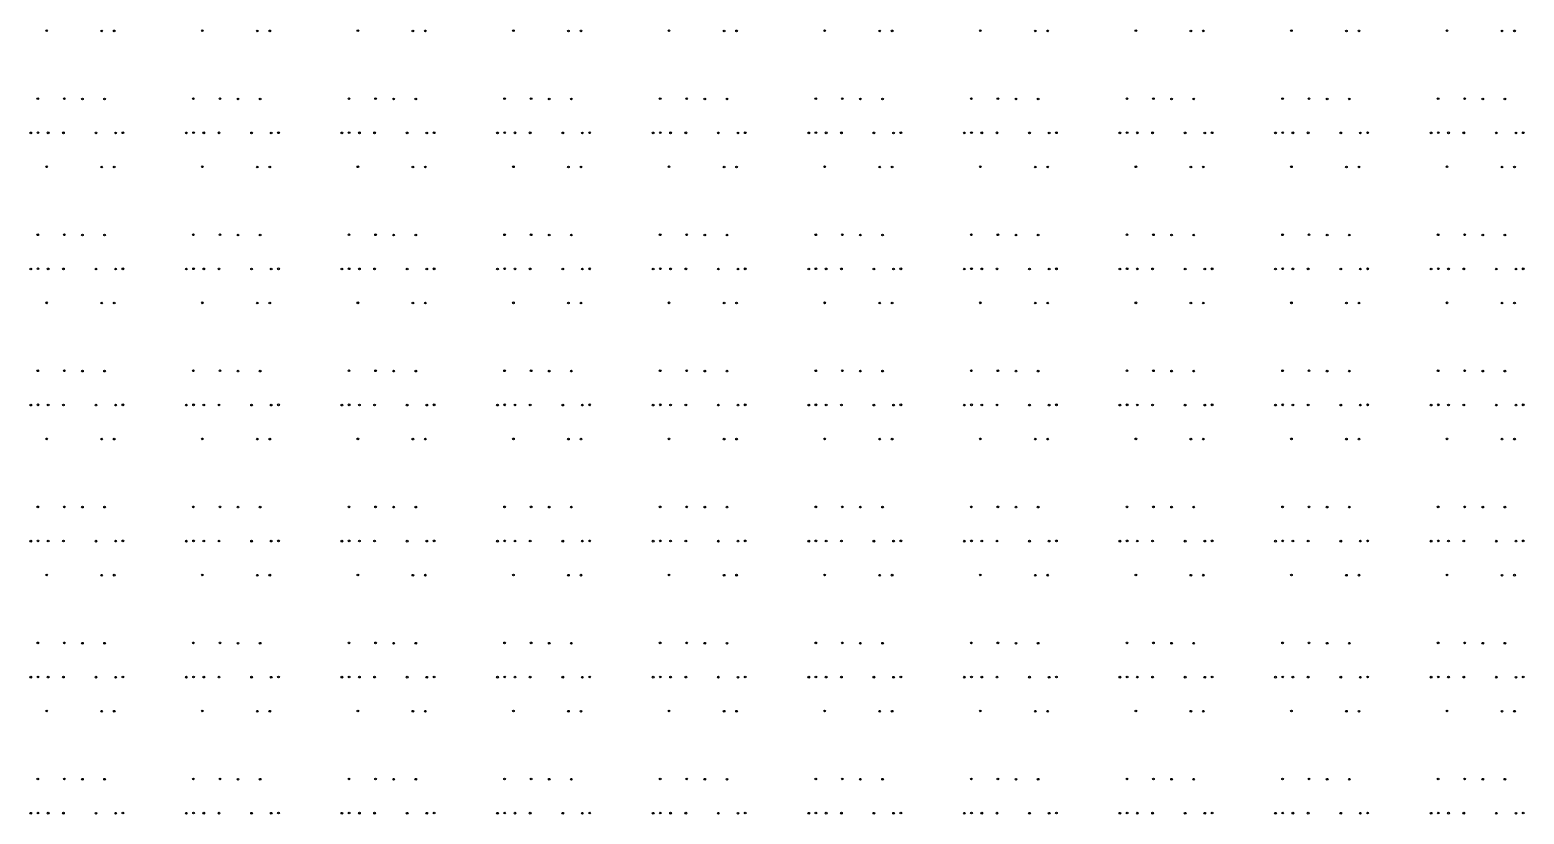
# Model space of a CAD drawing. Extents: x 50 to 173, y 50 to 173.
# Drawn here: x 53.8 to 110, y 111.2 to 140.7 of the extents above; entities that cross this region are included whole.
import ezdxf

# ---------------------------------------------------------------- set-up
doc = ezdxf.new("R2010")
doc.units = 0

msp = doc.modelspace()

# ---------------------------------------------------------------- linework, layer by layer
at = {"layer": 'PET'}
for centre in [(54.457, 140.655), (56.526, 140.646), (56.995, 140.647), (60.31, 140.655), (62.38, 140.646), (62.849, 140.647), (66.164, 140.655), (68.234, 140.646), (68.703, 140.647), (72.018, 140.655), (74.087, 140.646), (74.556, 140.647), (77.871, 140.655), (79.941, 140.646), (80.41, 140.647), (83.725, 140.655), (85.795, 140.646), (86.264, 140.647), (89.579, 140.655), (91.648, 140.646), (92.117, 140.647), (95.432, 140.655), (97.502, 140.646), (97.971, 140.647), (101.286, 140.655), (103.356, 140.646), (103.825, 140.647), (107.14, 140.655), (109.209, 140.646), (109.678, 140.647), (54.121, 138.096), (55.12, 138.096), (55.801, 138.086), (56.634, 138.086), (59.975, 138.096), (60.974, 138.096), (61.654, 138.086), (62.487, 138.086), (65.829, 138.096), (66.827, 138.096), (67.508, 138.086), (68.341, 138.086), (71.682, 138.096), (72.681, 138.096), (73.362, 138.086), (74.195, 138.086), (77.536, 138.096), (78.535, 138.096), (79.215, 138.086), (80.048, 138.086), (83.39, 138.096), (84.388, 138.096), (85.069, 138.086), (85.902, 138.086), (89.243, 138.096), (90.242, 138.096), (90.923, 138.086), (91.756, 138.086), (95.097, 138.096), (96.095, 138.096), (96.776, 138.086), (97.609, 138.086), (100.951, 138.096), (101.949, 138.096), (102.63, 138.086), (103.463, 138.086), (106.804, 138.096), (107.803, 138.096), (108.484, 138.086), (109.317, 138.086), (53.857, 136.806), (54.127, 136.815), (54.513, 136.81), (55.086, 136.81), (56.311, 136.806), (57.049, 136.806), (57.323, 136.814), (59.711, 136.806), (59.981, 136.815), (60.366, 136.81), (60.94, 136.81), (62.164, 136.806), (62.903, 136.806), (63.177, 136.814), (65.564, 136.806), (65.835, 136.815), (66.22, 136.81), (66.793, 136.81), (68.018, 136.806), (68.756, 136.806), (69.031, 136.814), (71.418, 136.806), (71.688, 136.815), (72.074, 136.81), (72.647, 136.81), (73.872, 136.806), (74.61, 136.806), (74.884, 136.814), (77.272, 136.806), (77.542, 136.815), (77.927, 136.81), (78.5, 136.81), (79.725, 136.806), (80.464, 136.806), (80.738, 136.814), (83.125, 136.806), (83.396, 136.815), (83.781, 136.81), (84.354, 136.81), (85.579, 136.806), (86.317, 136.806), (86.592, 136.814), (88.979, 136.806), (89.249, 136.815), (89.635, 136.81), (90.208, 136.81), (91.433, 136.806), (92.171, 136.806), (92.445, 136.814), (94.833, 136.806), (95.103, 136.815), (95.488, 136.81), (96.061, 136.81), (97.286, 136.806), (98.025, 136.806), (98.299, 136.814), (100.686, 136.806), (100.957, 136.815), (101.342, 136.81), (101.915, 136.81), (103.14, 136.806), (103.878, 136.806), (104.153, 136.814), (106.54, 136.806), (106.81, 136.815), (107.196, 136.81), (107.769, 136.81), (108.994, 136.806), (109.732, 136.806), (110.006, 136.814), (54.457, 135.533), (56.526, 135.524), (56.995, 135.525), (60.31, 135.533), (62.38, 135.524), (62.849, 135.525), (66.164, 135.533), (68.234, 135.524), (68.703, 135.525), (72.018, 135.533), (74.087, 135.524), (74.556, 135.525), (77.871, 135.533), (79.941, 135.524), (80.41, 135.525), (83.725, 135.533), (85.795, 135.524), (86.264, 135.525), (89.579, 135.533), (91.648, 135.524), (92.117, 135.525), (95.432, 135.533), (97.502, 135.524), (97.971, 135.525), (101.286, 135.533), (103.356, 135.524), (103.825, 135.525), (107.14, 135.533), (109.209, 135.524), (109.678, 135.525), (54.121, 132.974), (55.12, 132.974), (55.801, 132.964), (56.634, 132.964), (59.975, 132.974), (60.974, 132.974), (61.654, 132.964), (62.487, 132.964), (65.829, 132.974), (66.827, 132.974), (67.508, 132.964), (68.341, 132.964), (71.682, 132.974), (72.681, 132.974), (73.362, 132.964), (74.195, 132.964), (77.536, 132.974), (78.535, 132.974), (79.215, 132.964), (80.048, 132.964), (83.39, 132.974), (84.388, 132.974), (85.069, 132.964), (85.902, 132.964), (89.243, 132.974), (90.242, 132.974), (90.923, 132.964), (91.756, 132.964), (95.097, 132.974), (96.095, 132.974), (96.776, 132.964), (97.609, 132.964), (100.951, 132.974), (101.949, 132.974), (102.63, 132.964), (103.463, 132.964), (106.804, 132.974), (107.803, 132.974), (108.484, 132.964), (109.317, 132.964), (53.857, 131.684), (54.127, 131.693), (54.513, 131.688), (55.086, 131.688), (56.311, 131.684), (57.049, 131.684), (57.323, 131.692), (59.711, 131.684), (59.981, 131.693), (60.366, 131.688), (60.94, 131.688), (62.164, 131.684), (62.903, 131.684), (63.177, 131.692), (65.564, 131.684), (65.835, 131.693), (66.22, 131.688), (66.793, 131.688), (68.018, 131.684), (68.756, 131.684), (69.031, 131.692), (71.418, 131.684), (71.688, 131.693), (72.074, 131.688), (72.647, 131.688), (73.872, 131.684), (74.61, 131.684), (74.884, 131.692), (77.272, 131.684), (77.542, 131.693), (77.927, 131.688), (78.5, 131.688), (79.725, 131.684), (80.464, 131.684), (80.738, 131.692), (83.125, 131.684), (83.396, 131.693), (83.781, 131.688), (84.354, 131.688), (85.579, 131.684), (86.317, 131.684), (86.592, 131.692), (88.979, 131.684), (89.249, 131.693), (89.635, 131.688), (90.208, 131.688), (91.433, 131.684), (92.171, 131.684), (92.445, 131.692), (94.833, 131.684), (95.103, 131.693), (95.488, 131.688), (96.061, 131.688), (97.286, 131.684), (98.025, 131.684), (98.299, 131.692), (100.686, 131.684), (100.957, 131.693), (101.342, 131.688), (101.915, 131.688), (103.14, 131.684), (103.878, 131.684), (104.153, 131.692), (106.54, 131.684), (106.81, 131.693), (107.196, 131.688), (107.769, 131.688), (108.994, 131.684), (109.732, 131.684), (110.006, 131.692), (54.457, 130.411), (56.526, 130.402), (56.995, 130.403), (60.31, 130.411), (62.38, 130.402), (62.849, 130.403), (66.164, 130.411), (68.234, 130.402), (68.703, 130.403), (72.018, 130.411), (74.087, 130.402), (74.556, 130.403), (77.871, 130.411), (79.941, 130.402), (80.41, 130.403), (83.725, 130.411), (85.795, 130.402), (86.264, 130.403), (89.579, 130.411), (91.648, 130.402), (92.117, 130.403), (95.432, 130.411), (97.502, 130.402), (97.971, 130.403), (101.286, 130.411), (103.356, 130.402), (103.825, 130.403), (107.14, 130.411), (109.209, 130.402), (109.678, 130.403), (54.121, 127.852), (55.12, 127.852), (55.801, 127.842), (56.634, 127.842), (59.975, 127.852), (60.974, 127.852), (61.654, 127.842), (62.487, 127.842), (65.829, 127.852), (66.827, 127.852), (67.508, 127.842), (68.341, 127.842), (71.682, 127.852), (72.681, 127.852), (73.362, 127.842), (74.195, 127.842), (77.536, 127.852), (78.535, 127.852), (79.215, 127.842), (80.048, 127.842), (83.39, 127.852), (84.388, 127.852), (85.069, 127.842), (85.902, 127.842), (89.243, 127.852), (90.242, 127.852), (90.923, 127.842), (91.756, 127.842), (95.097, 127.852), (96.095, 127.852), (96.776, 127.842), (97.609, 127.842), (100.951, 127.852), (101.949, 127.852), (102.63, 127.842), (103.463, 127.842), (106.804, 127.852), (107.803, 127.852), (108.484, 127.842), (109.317, 127.842), (53.857, 126.562), (54.127, 126.571), (54.513, 126.566), (55.086, 126.566), (56.311, 126.562), (57.049, 126.562), (57.323, 126.57), (59.711, 126.562), (59.981, 126.571), (60.366, 126.566), (60.94, 126.566), (62.164, 126.562), (62.903, 126.562), (63.177, 126.57), (65.564, 126.562), (65.835, 126.571), (66.22, 126.566), (66.793, 126.566), (68.018, 126.562), (68.756, 126.562), (69.031, 126.57), (71.418, 126.562), (71.688, 126.571), (72.074, 126.566), (72.647, 126.566), (73.872, 126.562), (74.61, 126.562), (74.884, 126.57), (77.272, 126.562), (77.542, 126.571), (77.927, 126.566), (78.5, 126.566), (79.725, 126.562), (80.464, 126.562), (80.738, 126.57), (83.125, 126.562), (83.396, 126.571), (83.781, 126.566), (84.354, 126.566), (85.579, 126.562), (86.317, 126.562), (86.592, 126.57), (88.979, 126.562), (89.249, 126.571), (89.635, 126.566), (90.208, 126.566), (91.433, 126.562), (92.171, 126.562), (92.445, 126.57), (94.833, 126.562), (95.103, 126.571), (95.488, 126.566), (96.061, 126.566), (97.286, 126.562), (98.025, 126.562), (98.299, 126.57), (100.686, 126.562), (100.957, 126.571), (101.342, 126.566), (101.915, 126.566), (103.14, 126.562), (103.878, 126.562), (104.153, 126.57), (106.54, 126.562), (106.81, 126.571), (107.196, 126.566), (107.769, 126.566), (108.994, 126.562), (109.732, 126.562), (110.006, 126.57), (54.457, 125.289), (56.526, 125.28), (56.995, 125.281), (60.31, 125.289), (62.38, 125.28), (62.849, 125.281), (66.164, 125.289), (68.234, 125.28), (68.703, 125.281), (72.018, 125.289), (74.087, 125.28), (74.556, 125.281), (77.871, 125.289), (79.941, 125.28), (80.41, 125.281), (83.725, 125.289), (85.795, 125.28), (86.264, 125.281), (89.579, 125.289), (91.648, 125.28), (92.117, 125.281), (95.432, 125.289), (97.502, 125.28), (97.971, 125.281), (101.286, 125.289), (103.356, 125.28), (103.825, 125.281), (107.14, 125.289), (109.209, 125.28), (109.678, 125.281), (54.121, 122.73), (55.12, 122.73), (55.801, 122.72), (56.634, 122.72), (59.975, 122.73), (60.974, 122.73), (61.654, 122.72), (62.487, 122.72), (65.829, 122.73), (66.827, 122.73), (67.508, 122.72), (68.341, 122.72), (71.682, 122.73), (72.681, 122.73), (73.362, 122.72), (74.195, 122.72), (77.536, 122.73), (78.535, 122.73), (79.215, 122.72), (80.048, 122.72), (83.39, 122.73), (84.388, 122.73), (85.069, 122.72), (85.902, 122.72), (89.243, 122.73), (90.242, 122.73), (90.923, 122.72), (91.756, 122.72), (95.097, 122.73), (96.095, 122.73), (96.776, 122.72), (97.609, 122.72), (100.951, 122.73), (101.949, 122.73), (102.63, 122.72), (103.463, 122.72), (106.804, 122.73), (107.803, 122.73), (108.484, 122.72), (109.317, 122.72), (53.857, 121.44), (54.127, 121.449), (54.513, 121.444), (55.086, 121.444), (56.311, 121.44), (57.049, 121.44), (57.323, 121.448), (59.711, 121.44), (59.981, 121.449), (60.366, 121.444), (60.94, 121.444), (62.164, 121.44), (62.903, 121.44), (63.177, 121.448), (65.564, 121.44), (65.835, 121.449), (66.22, 121.444), (66.793, 121.444), (68.018, 121.44), (68.756, 121.44), (69.031, 121.448), (71.418, 121.44), (71.688, 121.449), (72.074, 121.444), (72.647, 121.444), (73.872, 121.44), (74.61, 121.44), (74.884, 121.448), (77.272, 121.44), (77.542, 121.449), (77.927, 121.444), (78.5, 121.444), (79.725, 121.44), (80.464, 121.44), (80.738, 121.448), (83.125, 121.44), (83.396, 121.449), (83.781, 121.444), (84.354, 121.444), (85.579, 121.44), (86.317, 121.44), (86.592, 121.448), (88.979, 121.44), (89.249, 121.449), (89.635, 121.444), (90.208, 121.444), (91.433, 121.44), (92.171, 121.44), (92.445, 121.448), (94.833, 121.44), (95.103, 121.449), (95.488, 121.444), (96.061, 121.444), (97.286, 121.44), (98.025, 121.44), (98.299, 121.448), (100.686, 121.44), (100.957, 121.449), (101.342, 121.444), (101.915, 121.444), (103.14, 121.44), (103.878, 121.44), (104.153, 121.448), (106.54, 121.44), (106.81, 121.449), (107.196, 121.444), (107.769, 121.444), (108.994, 121.44), (109.732, 121.44), (110.006, 121.448), (54.457, 120.167), (56.526, 120.158), (56.995, 120.159), (60.31, 120.167), (62.38, 120.158), (62.849, 120.159), (66.164, 120.167), (68.234, 120.158), (68.703, 120.159), (72.018, 120.167), (74.087, 120.158), (74.556, 120.159), (77.871, 120.167), (79.941, 120.158), (80.41, 120.159), (83.725, 120.167), (85.795, 120.158), (86.264, 120.159), (89.579, 120.167), (91.648, 120.158), (92.117, 120.159), (95.432, 120.167), (97.502, 120.158), (97.971, 120.159), (101.286, 120.167), (103.356, 120.158), (103.825, 120.159), (107.14, 120.167), (109.209, 120.158), (109.678, 120.159), (54.121, 117.608), (55.12, 117.608), (55.801, 117.598), (56.634, 117.598), (59.975, 117.608), (60.974, 117.608), (61.654, 117.598), (62.487, 117.598), (65.829, 117.608), (66.827, 117.608), (67.508, 117.598), (68.341, 117.598), (71.682, 117.608), (72.681, 117.608), (73.362, 117.598), (74.195, 117.598), (77.536, 117.608), (78.535, 117.608), (79.215, 117.598), (80.048, 117.598), (83.39, 117.608), (84.388, 117.608), (85.069, 117.598), (85.902, 117.598), (89.243, 117.608), (90.242, 117.608), (90.923, 117.598), (91.756, 117.598), (95.097, 117.608), (96.095, 117.608), (96.776, 117.598), (97.609, 117.598), (100.951, 117.608), (101.949, 117.608), (102.63, 117.598), (103.463, 117.598), (106.804, 117.608), (107.803, 117.608), (108.484, 117.598), (109.317, 117.598), (53.857, 116.318), (54.127, 116.327), (54.513, 116.322), (55.086, 116.322), (56.311, 116.318), (57.049, 116.318), (57.323, 116.326), (59.711, 116.318), (59.981, 116.327), (60.366, 116.322), (60.94, 116.322), (62.164, 116.318), (62.903, 116.318), (63.177, 116.326), (65.564, 116.318), (65.835, 116.327), (66.22, 116.322), (66.793, 116.322), (68.018, 116.318), (68.756, 116.318), (69.031, 116.326), (71.418, 116.318), (71.688, 116.327), (72.074, 116.322), (72.647, 116.322), (73.872, 116.318), (74.61, 116.318), (74.884, 116.326), (77.272, 116.318), (77.542, 116.327), (77.927, 116.322), (78.5, 116.322), (79.725, 116.318), (80.464, 116.318), (80.738, 116.326), (83.125, 116.318), (83.396, 116.327), (83.781, 116.322), (84.354, 116.322), (85.579, 116.318), (86.317, 116.318), (86.592, 116.326), (88.979, 116.318), (89.249, 116.327), (89.635, 116.322), (90.208, 116.322), (91.433, 116.318), (92.171, 116.318), (92.445, 116.326), (94.833, 116.318), (95.103, 116.327), (95.488, 116.322), (96.061, 116.322), (97.286, 116.318), (98.025, 116.318), (98.299, 116.326), (100.686, 116.318), (100.957, 116.327), (101.342, 116.322), (101.915, 116.322), (103.14, 116.318), (103.878, 116.318), (104.153, 116.326), (106.54, 116.318), (106.81, 116.327), (107.196, 116.322), (107.769, 116.322), (108.994, 116.318), (109.732, 116.318), (110.006, 116.326), (54.457, 115.046), (56.526, 115.036), (56.995, 115.037), (60.31, 115.046), (62.38, 115.036), (62.849, 115.037), (66.164, 115.046), (68.234, 115.036), (68.703, 115.037), (72.018, 115.046), (74.087, 115.036), (74.556, 115.037), (77.871, 115.046), (79.941, 115.036), (80.41, 115.037), (83.725, 115.046), (85.795, 115.036), (86.264, 115.037), (89.579, 115.046), (91.648, 115.036), (92.117, 115.037), (95.432, 115.046), (97.502, 115.036), (97.971, 115.037), (101.286, 115.046), (103.356, 115.036), (103.825, 115.037), (107.14, 115.046), (109.209, 115.036), (109.678, 115.037), (54.121, 112.486), (55.12, 112.486), (55.801, 112.476), (56.634, 112.476), (59.975, 112.486), (60.974, 112.486), (61.654, 112.476), (62.487, 112.476), (65.829, 112.486), (66.827, 112.486), (67.508, 112.476), (68.341, 112.476), (71.682, 112.486), (72.681, 112.486), (73.362, 112.476), (74.195, 112.476), (77.536, 112.486), (78.535, 112.486), (79.215, 112.476), (80.048, 112.476), (83.39, 112.486), (84.388, 112.486), (85.069, 112.476), (85.902, 112.476), (89.243, 112.486), (90.242, 112.486), (90.923, 112.476), (91.756, 112.476), (95.097, 112.486), (96.095, 112.486), (96.776, 112.476), (97.609, 112.476), (100.951, 112.486), (101.949, 112.486), (102.63, 112.476), (103.463, 112.476), (106.804, 112.486), (107.803, 112.486), (108.484, 112.476), (109.317, 112.476), (53.857, 111.196), (54.127, 111.205), (54.513, 111.2), (55.086, 111.2), (56.311, 111.196), (57.049, 111.196), (57.323, 111.204), (59.711, 111.196), (59.981, 111.205), (60.366, 111.2), (60.94, 111.2), (62.164, 111.196), (62.903, 111.196), (63.177, 111.204), (65.564, 111.196), (65.835, 111.205), (66.22, 111.2), (66.793, 111.2), (68.018, 111.196), (68.756, 111.196), (69.031, 111.204), (71.418, 111.196), (71.688, 111.205), (72.074, 111.2), (72.647, 111.2), (73.872, 111.196), (74.61, 111.196), (74.884, 111.204), (77.272, 111.196), (77.542, 111.205), (77.927, 111.2), (78.5, 111.2), (79.725, 111.196), (80.464, 111.196), (80.738, 111.204), (83.125, 111.196), (83.396, 111.205), (83.781, 111.2), (84.354, 111.2), (85.579, 111.196), (86.317, 111.196), (86.592, 111.204), (88.979, 111.196), (89.249, 111.205), (89.635, 111.2), (90.208, 111.2), (91.433, 111.196), (92.171, 111.196), (92.445, 111.204), (94.833, 111.196), (95.103, 111.205), (95.488, 111.2), (96.061, 111.2), (97.286, 111.196), (98.025, 111.196), (98.299, 111.204), (100.686, 111.196), (100.957, 111.205), (101.342, 111.2), (101.915, 111.2), (103.14, 111.196), (103.878, 111.196), (104.153, 111.204), (106.54, 111.196), (106.81, 111.205), (107.196, 111.2), (107.769, 111.2), (108.994, 111.196), (109.732, 111.196), (110.006, 111.204)]:
    msp.add_circle(centre, 0.005, dxfattribs=at)
at = {"layer": 'V2'}
for centre, radius in [((54.457, 140.655), 0.0316), ((56.526, 140.646), 0.0316), ((56.995, 140.647), 0.0316), ((60.31, 140.655), 0.0316), ((62.38, 140.646), 0.0316), ((62.849, 140.647), 0.0316), ((66.164, 140.655), 0.0316), ((68.234, 140.646), 0.0316), ((68.703, 140.647), 0.0316), ((72.018, 140.655), 0.0316), ((74.087, 140.646), 0.0316), ((74.556, 140.647), 0.0316), ((77.871, 140.655), 0.0316), ((79.941, 140.646), 0.0316), ((80.41, 140.647), 0.0316), ((83.725, 140.655), 0.0316), ((85.795, 140.646), 0.0316), ((86.264, 140.647), 0.0316), ((89.579, 140.655), 0.0316), ((91.648, 140.646), 0.0316), ((92.117, 140.647), 0.0316), ((95.432, 140.655), 0.0316), ((97.502, 140.646), 0.0316), ((97.971, 140.647), 0.0316), ((101.286, 140.655), 0.0316), ((103.356, 140.646), 0.0316), ((103.825, 140.647), 0.0316), ((107.14, 140.655), 0.0316), ((109.209, 140.646), 0.0316), ((109.678, 140.647), 0.0316), ((54.121, 138.096), 0.0316), ((55.12, 138.096), 0.0316), ((55.801, 138.086), 0.0316), ((56.634, 138.086), 0.0316), ((59.975, 138.096), 0.0316), ((60.974, 138.096), 0.0316), ((61.654, 138.086), 0.0316), ((62.487, 138.086), 0.0316), ((65.829, 138.096), 0.0316), ((66.827, 138.096), 0.0316), ((67.508, 138.086), 0.0316), ((68.341, 138.086), 0.0316), ((71.682, 138.096), 0.0316), ((72.681, 138.096), 0.0316), ((73.362, 138.086), 0.0316), ((74.195, 138.086), 0.0316), ((77.536, 138.096), 0.0316), ((78.535, 138.096), 0.0316), ((79.215, 138.086), 0.0316), ((80.048, 138.086), 0.0316), ((83.39, 138.096), 0.0316), ((84.388, 138.096), 0.0316), ((85.069, 138.086), 0.0316), ((85.902, 138.086), 0.0316), ((89.243, 138.096), 0.0316), ((90.242, 138.096), 0.0316), ((90.923, 138.086), 0.0316), ((91.756, 138.086), 0.0316), ((95.097, 138.096), 0.0316), ((96.095, 138.096), 0.0316), ((96.776, 138.086), 0.0316), ((97.609, 138.086), 0.0316), ((100.951, 138.096), 0.0316), ((101.949, 138.096), 0.0316), ((102.63, 138.086), 0.0316), ((103.463, 138.086), 0.0316), ((106.804, 138.096), 0.0316), ((107.803, 138.096), 0.0316), ((108.484, 138.086), 0.0316), ((109.317, 138.086), 0.0316), ((53.857, 136.806), 0.0333), ((54.127, 136.815), 0.0317), ((54.513, 136.81), 0.0333), ((55.086, 136.81), 0.0333), ((56.311, 136.806), 0.0333), ((57.049, 136.806), 0.0317), ((57.323, 136.814), 0.0333), ((59.711, 136.806), 0.0333), ((59.981, 136.815), 0.0317), ((60.366, 136.81), 0.0333), ((60.94, 136.81), 0.0333), ((62.164, 136.806), 0.0333), ((62.903, 136.806), 0.0317), ((63.177, 136.814), 0.0333), ((65.564, 136.806), 0.0333), ((65.835, 136.815), 0.0317), ((66.22, 136.81), 0.0333), ((66.793, 136.81), 0.0333), ((68.018, 136.806), 0.0333), ((68.756, 136.806), 0.0317), ((69.031, 136.814), 0.0333), ((71.418, 136.806), 0.0333), ((71.688, 136.815), 0.0317), ((72.074, 136.81), 0.0333), ((72.647, 136.81), 0.0333), ((73.872, 136.806), 0.0333), ((74.61, 136.806), 0.0317), ((74.884, 136.814), 0.0333), ((77.272, 136.806), 0.0333), ((77.542, 136.815), 0.0317), ((77.927, 136.81), 0.0333), ((78.5, 136.81), 0.0333), ((79.725, 136.806), 0.0333), ((80.464, 136.806), 0.0317), ((80.738, 136.814), 0.0333), ((83.125, 136.806), 0.0333), ((83.396, 136.815), 0.0317), ((83.781, 136.81), 0.0333), ((84.354, 136.81), 0.0333), ((85.579, 136.806), 0.0333), ((86.317, 136.806), 0.0317), ((86.592, 136.814), 0.0333), ((88.979, 136.806), 0.0333), ((89.249, 136.815), 0.0317), ((89.635, 136.81), 0.0333), ((90.208, 136.81), 0.0333), ((91.433, 136.806), 0.0333), ((92.171, 136.806), 0.0317), ((92.445, 136.814), 0.0333), ((94.833, 136.806), 0.0333), ((95.103, 136.815), 0.0317), ((95.488, 136.81), 0.0333), ((96.061, 136.81), 0.0333), ((97.286, 136.806), 0.0333), ((98.025, 136.806), 0.0317), ((98.299, 136.814), 0.0333), ((100.686, 136.806), 0.0333), ((100.957, 136.815), 0.0317), ((101.342, 136.81), 0.0333), ((101.915, 136.81), 0.0333), ((103.14, 136.806), 0.0333), ((103.878, 136.806), 0.0317), ((104.153, 136.814), 0.0333), ((106.54, 136.806), 0.0333), ((106.81, 136.815), 0.0317), ((107.196, 136.81), 0.0333), ((107.769, 136.81), 0.0333), ((108.994, 136.806), 0.0333), ((109.732, 136.806), 0.0317), ((110.006, 136.814), 0.0333), ((54.457, 135.533), 0.0316), ((56.526, 135.524), 0.0316), ((56.995, 135.525), 0.0316), ((60.31, 135.533), 0.0316), ((62.38, 135.524), 0.0316), ((62.849, 135.525), 0.0316), ((66.164, 135.533), 0.0316), ((68.234, 135.524), 0.0316), ((68.703, 135.525), 0.0316), ((72.018, 135.533), 0.0316), ((74.087, 135.524), 0.0316), ((74.556, 135.525), 0.0316), ((77.871, 135.533), 0.0316), ((79.941, 135.524), 0.0316), ((80.41, 135.525), 0.0316), ((83.725, 135.533), 0.0316), ((85.795, 135.524), 0.0316), ((86.264, 135.525), 0.0316), ((89.579, 135.533), 0.0316), ((91.648, 135.524), 0.0316), ((92.117, 135.525), 0.0316), ((95.432, 135.533), 0.0316), ((97.502, 135.524), 0.0316), ((97.971, 135.525), 0.0316), ((101.286, 135.533), 0.0316), ((103.356, 135.524), 0.0316), ((103.825, 135.525), 0.0316), ((107.14, 135.533), 0.0316), ((109.209, 135.524), 0.0316), ((109.678, 135.525), 0.0316), ((54.121, 132.974), 0.0316), ((55.12, 132.974), 0.0316), ((55.801, 132.964), 0.0316), ((56.634, 132.964), 0.0316), ((59.975, 132.974), 0.0316), ((60.974, 132.974), 0.0316), ((61.654, 132.964), 0.0316), ((62.487, 132.964), 0.0316), ((65.829, 132.974), 0.0316), ((66.827, 132.974), 0.0316), ((67.508, 132.964), 0.0316), ((68.341, 132.964), 0.0316), ((71.682, 132.974), 0.0316), ((72.681, 132.974), 0.0316), ((73.362, 132.964), 0.0316), ((74.195, 132.964), 0.0316), ((77.536, 132.974), 0.0316), ((78.535, 132.974), 0.0316), ((79.215, 132.964), 0.0316), ((80.048, 132.964), 0.0316), ((83.39, 132.974), 0.0316), ((84.388, 132.974), 0.0316), ((85.069, 132.964), 0.0316), ((85.902, 132.964), 0.0316), ((89.243, 132.974), 0.0316), ((90.242, 132.974), 0.0316), ((90.923, 132.964), 0.0316), ((91.756, 132.964), 0.0316), ((95.097, 132.974), 0.0316), ((96.095, 132.974), 0.0316), ((96.776, 132.964), 0.0316), ((97.609, 132.964), 0.0316), ((100.951, 132.974), 0.0316), ((101.949, 132.974), 0.0316), ((102.63, 132.964), 0.0316), ((103.463, 132.964), 0.0316), ((106.804, 132.974), 0.0316), ((107.803, 132.974), 0.0316), ((108.484, 132.964), 0.0316), ((109.317, 132.964), 0.0316), ((53.857, 131.684), 0.0333), ((54.127, 131.693), 0.0317), ((54.513, 131.688), 0.0333), ((55.086, 131.688), 0.0333), ((56.311, 131.684), 0.0333), ((57.049, 131.684), 0.0317), ((57.323, 131.692), 0.0333), ((59.711, 131.684), 0.0333), ((59.981, 131.693), 0.0317), ((60.366, 131.688), 0.0333), ((60.94, 131.688), 0.0333), ((62.164, 131.684), 0.0333), ((62.903, 131.684), 0.0317), ((63.177, 131.692), 0.0333), ((65.564, 131.684), 0.0333), ((65.835, 131.693), 0.0317), ((66.22, 131.688), 0.0333), ((66.793, 131.688), 0.0333), ((68.018, 131.684), 0.0333), ((68.756, 131.684), 0.0317), ((69.031, 131.692), 0.0333), ((71.418, 131.684), 0.0333), ((71.688, 131.693), 0.0317), ((72.074, 131.688), 0.0333), ((72.647, 131.688), 0.0333), ((73.872, 131.684), 0.0333), ((74.61, 131.684), 0.0317), ((74.884, 131.692), 0.0333), ((77.272, 131.684), 0.0333), ((77.542, 131.693), 0.0317), ((77.927, 131.688), 0.0333), ((78.5, 131.688), 0.0333), ((79.725, 131.684), 0.0333), ((80.464, 131.684), 0.0317), ((80.738, 131.692), 0.0333), ((83.125, 131.684), 0.0333), ((83.396, 131.693), 0.0317), ((83.781, 131.688), 0.0333), ((84.354, 131.688), 0.0333), ((85.579, 131.684), 0.0333), ((86.317, 131.684), 0.0317), ((86.592, 131.692), 0.0333), ((88.979, 131.684), 0.0333), ((89.249, 131.693), 0.0317), ((89.635, 131.688), 0.0333), ((90.208, 131.688), 0.0333), ((91.433, 131.684), 0.0333), ((92.171, 131.684), 0.0317), ((92.445, 131.692), 0.0333), ((94.833, 131.684), 0.0333), ((95.103, 131.693), 0.0317), ((95.488, 131.688), 0.0333), ((96.061, 131.688), 0.0333), ((97.286, 131.684), 0.0333), ((98.025, 131.684), 0.0317), ((98.299, 131.692), 0.0333), ((100.686, 131.684), 0.0333), ((100.957, 131.693), 0.0317), ((101.342, 131.688), 0.0333), ((101.915, 131.688), 0.0333), ((103.14, 131.684), 0.0333), ((103.878, 131.684), 0.0317), ((104.153, 131.692), 0.0333), ((106.54, 131.684), 0.0333), ((106.81, 131.693), 0.0317), ((107.196, 131.688), 0.0333), ((107.769, 131.688), 0.0333), ((108.994, 131.684), 0.0333), ((109.732, 131.684), 0.0317), ((110.006, 131.692), 0.0333), ((54.457, 130.411), 0.0316), ((56.526, 130.402), 0.0316), ((56.995, 130.403), 0.0316), ((60.31, 130.411), 0.0316), ((62.38, 130.402), 0.0316), ((62.849, 130.403), 0.0316), ((66.164, 130.411), 0.0316), ((68.234, 130.402), 0.0316), ((68.703, 130.403), 0.0316), ((72.018, 130.411), 0.0316), ((74.087, 130.402), 0.0316), ((74.556, 130.403), 0.0316), ((77.871, 130.411), 0.0316), ((79.941, 130.402), 0.0316), ((80.41, 130.403), 0.0316), ((83.725, 130.411), 0.0316), ((85.795, 130.402), 0.0316), ((86.264, 130.403), 0.0316), ((89.579, 130.411), 0.0316), ((91.648, 130.402), 0.0316), ((92.117, 130.403), 0.0316), ((95.432, 130.411), 0.0316), ((97.502, 130.402), 0.0316), ((97.971, 130.403), 0.0316), ((101.286, 130.411), 0.0316), ((103.356, 130.402), 0.0316), ((103.825, 130.403), 0.0316), ((107.14, 130.411), 0.0316), ((109.209, 130.402), 0.0316), ((109.678, 130.403), 0.0316), ((54.121, 127.852), 0.0316), ((55.12, 127.852), 0.0316), ((55.801, 127.842), 0.0316), ((56.634, 127.842), 0.0316), ((59.975, 127.852), 0.0316), ((60.974, 127.852), 0.0316), ((61.654, 127.842), 0.0316), ((62.487, 127.842), 0.0316), ((65.829, 127.852), 0.0316), ((66.827, 127.852), 0.0316), ((67.508, 127.842), 0.0316), ((68.341, 127.842), 0.0316), ((71.682, 127.852), 0.0316), ((72.681, 127.852), 0.0316), ((73.362, 127.842), 0.0316), ((74.195, 127.842), 0.0316), ((77.536, 127.852), 0.0316), ((78.535, 127.852), 0.0316), ((79.215, 127.842), 0.0316), ((80.048, 127.842), 0.0316), ((83.39, 127.852), 0.0316), ((84.388, 127.852), 0.0316), ((85.069, 127.842), 0.0316), ((85.902, 127.842), 0.0316), ((89.243, 127.852), 0.0316), ((90.242, 127.852), 0.0316), ((90.923, 127.842), 0.0316), ((91.756, 127.842), 0.0316), ((95.097, 127.852), 0.0316), ((96.095, 127.852), 0.0316), ((96.776, 127.842), 0.0316), ((97.609, 127.842), 0.0316), ((100.951, 127.852), 0.0316), ((101.949, 127.852), 0.0316), ((102.63, 127.842), 0.0316), ((103.463, 127.842), 0.0316), ((106.804, 127.852), 0.0316), ((107.803, 127.852), 0.0316), ((108.484, 127.842), 0.0316), ((109.317, 127.842), 0.0316), ((53.857, 126.562), 0.0333), ((54.127, 126.571), 0.0317), ((54.513, 126.566), 0.0333), ((55.086, 126.566), 0.0333), ((56.311, 126.562), 0.0333), ((57.049, 126.562), 0.0317), ((57.323, 126.57), 0.0333), ((59.711, 126.562), 0.0333), ((59.981, 126.571), 0.0317), ((60.366, 126.566), 0.0333), ((60.94, 126.566), 0.0333), ((62.164, 126.562), 0.0333), ((62.903, 126.562), 0.0317), ((63.177, 126.57), 0.0333), ((65.564, 126.562), 0.0333), ((65.835, 126.571), 0.0317), ((66.22, 126.566), 0.0333), ((66.793, 126.566), 0.0333), ((68.018, 126.562), 0.0333), ((68.756, 126.562), 0.0317), ((69.031, 126.57), 0.0333), ((71.418, 126.562), 0.0333), ((71.688, 126.571), 0.0317), ((72.074, 126.566), 0.0333), ((72.647, 126.566), 0.0333), ((73.872, 126.562), 0.0333), ((74.61, 126.562), 0.0317), ((74.884, 126.57), 0.0333), ((77.272, 126.562), 0.0333), ((77.542, 126.571), 0.0317), ((77.927, 126.566), 0.0333), ((78.5, 126.566), 0.0333), ((79.725, 126.562), 0.0333), ((80.464, 126.562), 0.0317), ((80.738, 126.57), 0.0333), ((83.125, 126.562), 0.0333), ((83.396, 126.571), 0.0317), ((83.781, 126.566), 0.0333), ((84.354, 126.566), 0.0333), ((85.579, 126.562), 0.0333), ((86.317, 126.562), 0.0317), ((86.592, 126.57), 0.0333), ((88.979, 126.562), 0.0333), ((89.249, 126.571), 0.0317), ((89.635, 126.566), 0.0333), ((90.208, 126.566), 0.0333), ((91.433, 126.562), 0.0333), ((92.171, 126.562), 0.0317), ((92.445, 126.57), 0.0333), ((94.833, 126.562), 0.0333), ((95.103, 126.571), 0.0317), ((95.488, 126.566), 0.0333), ((96.061, 126.566), 0.0333), ((97.286, 126.562), 0.0333), ((98.025, 126.562), 0.0317), ((98.299, 126.57), 0.0333), ((100.686, 126.562), 0.0333), ((100.957, 126.571), 0.0317), ((101.342, 126.566), 0.0333), ((101.915, 126.566), 0.0333), ((103.14, 126.562), 0.0333), ((103.878, 126.562), 0.0317), ((104.153, 126.57), 0.0333), ((106.54, 126.562), 0.0333), ((106.81, 126.571), 0.0317), ((107.196, 126.566), 0.0333), ((107.769, 126.566), 0.0333), ((108.994, 126.562), 0.0333), ((109.732, 126.562), 0.0317), ((110.006, 126.57), 0.0333), ((54.457, 125.289), 0.0316), ((56.526, 125.28), 0.0316), ((56.995, 125.281), 0.0316), ((60.31, 125.289), 0.0316), ((62.38, 125.28), 0.0316), ((62.849, 125.281), 0.0316), ((66.164, 125.289), 0.0316), ((68.234, 125.28), 0.0316), ((68.703, 125.281), 0.0316), ((72.018, 125.289), 0.0316), ((74.087, 125.28), 0.0316), ((74.556, 125.281), 0.0316), ((77.871, 125.289), 0.0316), ((79.941, 125.28), 0.0316), ((80.41, 125.281), 0.0316), ((83.725, 125.289), 0.0316), ((85.795, 125.28), 0.0316), ((86.264, 125.281), 0.0316), ((89.579, 125.289), 0.0316), ((91.648, 125.28), 0.0316), ((92.117, 125.281), 0.0316), ((95.432, 125.289), 0.0316), ((97.502, 125.28), 0.0316), ((97.971, 125.281), 0.0316), ((101.286, 125.289), 0.0316), ((103.356, 125.28), 0.0316), ((103.825, 125.281), 0.0316), ((107.14, 125.289), 0.0316), ((109.209, 125.28), 0.0316), ((109.678, 125.281), 0.0316), ((54.121, 122.73), 0.0316), ((55.12, 122.73), 0.0316), ((55.801, 122.72), 0.0316), ((56.634, 122.72), 0.0316), ((59.975, 122.73), 0.0316), ((60.974, 122.73), 0.0316), ((61.654, 122.72), 0.0316), ((62.487, 122.72), 0.0316), ((65.829, 122.73), 0.0316), ((66.827, 122.73), 0.0316), ((67.508, 122.72), 0.0316), ((68.341, 122.72), 0.0316), ((71.682, 122.73), 0.0316), ((72.681, 122.73), 0.0316), ((73.362, 122.72), 0.0316), ((74.195, 122.72), 0.0316), ((77.536, 122.73), 0.0316), ((78.535, 122.73), 0.0316), ((79.215, 122.72), 0.0316), ((80.048, 122.72), 0.0316), ((83.39, 122.73), 0.0316), ((84.388, 122.73), 0.0316), ((85.069, 122.72), 0.0316), ((85.902, 122.72), 0.0316), ((89.243, 122.73), 0.0316), ((90.242, 122.73), 0.0316), ((90.923, 122.72), 0.0316), ((91.756, 122.72), 0.0316), ((95.097, 122.73), 0.0316), ((96.095, 122.73), 0.0316), ((96.776, 122.72), 0.0316), ((97.609, 122.72), 0.0316), ((100.951, 122.73), 0.0316), ((101.949, 122.73), 0.0316), ((102.63, 122.72), 0.0316), ((103.463, 122.72), 0.0316), ((106.804, 122.73), 0.0316), ((107.803, 122.73), 0.0316), ((108.484, 122.72), 0.0316), ((109.317, 122.72), 0.0316), ((53.857, 121.44), 0.0333), ((54.127, 121.449), 0.0317), ((54.513, 121.444), 0.0333), ((55.086, 121.444), 0.0333), ((56.311, 121.44), 0.0333), ((57.049, 121.44), 0.0317), ((57.323, 121.448), 0.0333), ((59.711, 121.44), 0.0333), ((59.981, 121.449), 0.0317), ((60.366, 121.444), 0.0333), ((60.94, 121.444), 0.0333), ((62.164, 121.44), 0.0333), ((62.903, 121.44), 0.0317), ((63.177, 121.448), 0.0333), ((65.564, 121.44), 0.0333), ((65.835, 121.449), 0.0317), ((66.22, 121.444), 0.0333), ((66.793, 121.444), 0.0333), ((68.018, 121.44), 0.0333), ((68.756, 121.44), 0.0317), ((69.031, 121.448), 0.0333), ((71.418, 121.44), 0.0333), ((71.688, 121.449), 0.0317), ((72.074, 121.444), 0.0333), ((72.647, 121.444), 0.0333), ((73.872, 121.44), 0.0333), ((74.61, 121.44), 0.0317), ((74.884, 121.448), 0.0333), ((77.272, 121.44), 0.0333), ((77.542, 121.449), 0.0317), ((77.927, 121.444), 0.0333), ((78.5, 121.444), 0.0333), ((79.725, 121.44), 0.0333), ((80.464, 121.44), 0.0317), ((80.738, 121.448), 0.0333), ((83.125, 121.44), 0.0333), ((83.396, 121.449), 0.0317), ((83.781, 121.444), 0.0333), ((84.354, 121.444), 0.0333), ((85.579, 121.44), 0.0333), ((86.317, 121.44), 0.0317), ((86.592, 121.448), 0.0333), ((88.979, 121.44), 0.0333), ((89.249, 121.449), 0.0317), ((89.635, 121.444), 0.0333), ((90.208, 121.444), 0.0333), ((91.433, 121.44), 0.0333), ((92.171, 121.44), 0.0317), ((92.445, 121.448), 0.0333), ((94.833, 121.44), 0.0333), ((95.103, 121.449), 0.0317), ((95.488, 121.444), 0.0333), ((96.061, 121.444), 0.0333), ((97.286, 121.44), 0.0333), ((98.025, 121.44), 0.0317), ((98.299, 121.448), 0.0333), ((100.686, 121.44), 0.0333), ((100.957, 121.449), 0.0317), ((101.342, 121.444), 0.0333), ((101.915, 121.444), 0.0333), ((103.14, 121.44), 0.0333), ((103.878, 121.44), 0.0317), ((104.153, 121.448), 0.0333), ((106.54, 121.44), 0.0333), ((106.81, 121.449), 0.0317), ((107.196, 121.444), 0.0333), ((107.769, 121.444), 0.0333), ((108.994, 121.44), 0.0333), ((109.732, 121.44), 0.0317), ((110.006, 121.448), 0.0333), ((54.457, 120.167), 0.0316), ((56.526, 120.158), 0.0316), ((56.995, 120.159), 0.0316), ((60.31, 120.167), 0.0316), ((62.38, 120.158), 0.0316), ((62.849, 120.159), 0.0316), ((66.164, 120.167), 0.0316), ((68.234, 120.158), 0.0316), ((68.703, 120.159), 0.0316), ((72.018, 120.167), 0.0316), ((74.087, 120.158), 0.0316), ((74.556, 120.159), 0.0316), ((77.871, 120.167), 0.0316), ((79.941, 120.158), 0.0316), ((80.41, 120.159), 0.0316), ((83.725, 120.167), 0.0316), ((85.795, 120.158), 0.0316), ((86.264, 120.159), 0.0316), ((89.579, 120.167), 0.0316), ((91.648, 120.158), 0.0316), ((92.117, 120.159), 0.0316), ((95.432, 120.167), 0.0316), ((97.502, 120.158), 0.0316), ((97.971, 120.159), 0.0316), ((101.286, 120.167), 0.0316), ((103.356, 120.158), 0.0316), ((103.825, 120.159), 0.0316), ((107.14, 120.167), 0.0316), ((109.209, 120.158), 0.0316), ((109.678, 120.159), 0.0316), ((54.121, 117.608), 0.0316), ((55.12, 117.608), 0.0316), ((55.801, 117.598), 0.0316), ((56.634, 117.598), 0.0316), ((59.975, 117.608), 0.0316), ((60.974, 117.608), 0.0316), ((61.654, 117.598), 0.0316), ((62.487, 117.598), 0.0316), ((65.829, 117.608), 0.0316), ((66.827, 117.608), 0.0316), ((67.508, 117.598), 0.0316), ((68.341, 117.598), 0.0316), ((71.682, 117.608), 0.0316), ((72.681, 117.608), 0.0316), ((73.362, 117.598), 0.0316), ((74.195, 117.598), 0.0316), ((77.536, 117.608), 0.0316), ((78.535, 117.608), 0.0316), ((79.215, 117.598), 0.0316), ((80.048, 117.598), 0.0316), ((83.39, 117.608), 0.0316), ((84.388, 117.608), 0.0316), ((85.069, 117.598), 0.0316), ((85.902, 117.598), 0.0316), ((89.243, 117.608), 0.0316), ((90.242, 117.608), 0.0316), ((90.923, 117.598), 0.0316), ((91.756, 117.598), 0.0316), ((95.097, 117.608), 0.0316), ((96.095, 117.608), 0.0316), ((96.776, 117.598), 0.0316), ((97.609, 117.598), 0.0316), ((100.951, 117.608), 0.0316), ((101.949, 117.608), 0.0316), ((102.63, 117.598), 0.0316), ((103.463, 117.598), 0.0316), ((106.804, 117.608), 0.0316), ((107.803, 117.608), 0.0316), ((108.484, 117.598), 0.0316), ((109.317, 117.598), 0.0316), ((53.857, 116.318), 0.0333), ((54.127, 116.327), 0.0317), ((54.513, 116.322), 0.0333), ((55.086, 116.322), 0.0333), ((56.311, 116.318), 0.0333), ((57.049, 116.318), 0.0317), ((57.323, 116.326), 0.0333), ((59.711, 116.318), 0.0333), ((59.981, 116.327), 0.0317), ((60.366, 116.322), 0.0333), ((60.94, 116.322), 0.0333), ((62.164, 116.318), 0.0333), ((62.903, 116.318), 0.0317), ((63.177, 116.326), 0.0333), ((65.564, 116.318), 0.0333), ((65.835, 116.327), 0.0317), ((66.22, 116.322), 0.0333), ((66.793, 116.322), 0.0333), ((68.018, 116.318), 0.0333), ((68.756, 116.318), 0.0317), ((69.031, 116.326), 0.0333), ((71.418, 116.318), 0.0333), ((71.688, 116.327), 0.0317), ((72.074, 116.322), 0.0333), ((72.647, 116.322), 0.0333), ((73.872, 116.318), 0.0333), ((74.61, 116.318), 0.0317), ((74.884, 116.326), 0.0333), ((77.272, 116.318), 0.0333), ((77.542, 116.327), 0.0317), ((77.927, 116.322), 0.0333), ((78.5, 116.322), 0.0333), ((79.725, 116.318), 0.0333), ((80.464, 116.318), 0.0317), ((80.738, 116.326), 0.0333), ((83.125, 116.318), 0.0333), ((83.396, 116.327), 0.0317), ((83.781, 116.322), 0.0333), ((84.354, 116.322), 0.0333), ((85.579, 116.318), 0.0333), ((86.317, 116.318), 0.0317), ((86.592, 116.326), 0.0333), ((88.979, 116.318), 0.0333), ((89.249, 116.327), 0.0317), ((89.635, 116.322), 0.0333), ((90.208, 116.322), 0.0333), ((91.433, 116.318), 0.0333), ((92.171, 116.318), 0.0317), ((92.445, 116.326), 0.0333), ((94.833, 116.318), 0.0333), ((95.103, 116.327), 0.0317), ((95.488, 116.322), 0.0333), ((96.061, 116.322), 0.0333), ((97.286, 116.318), 0.0333), ((98.025, 116.318), 0.0317), ((98.299, 116.326), 0.0333), ((100.686, 116.318), 0.0333), ((100.957, 116.327), 0.0317), ((101.342, 116.322), 0.0333), ((101.915, 116.322), 0.0333), ((103.14, 116.318), 0.0333), ((103.878, 116.318), 0.0317), ((104.153, 116.326), 0.0333), ((106.54, 116.318), 0.0333), ((106.81, 116.327), 0.0317), ((107.196, 116.322), 0.0333), ((107.769, 116.322), 0.0333), ((108.994, 116.318), 0.0333), ((109.732, 116.318), 0.0317), ((110.006, 116.326), 0.0333), ((54.457, 115.046), 0.0316), ((56.526, 115.036), 0.0316), ((56.995, 115.037), 0.0316), ((60.31, 115.046), 0.0316), ((62.38, 115.036), 0.0316), ((62.849, 115.037), 0.0316), ((66.164, 115.046), 0.0316), ((68.234, 115.036), 0.0316), ((68.703, 115.037), 0.0316), ((72.018, 115.046), 0.0316), ((74.087, 115.036), 0.0316), ((74.556, 115.037), 0.0316), ((77.871, 115.046), 0.0316), ((79.941, 115.036), 0.0316), ((80.41, 115.037), 0.0316), ((83.725, 115.046), 0.0316), ((85.795, 115.036), 0.0316), ((86.264, 115.037), 0.0316), ((89.579, 115.046), 0.0316), ((91.648, 115.036), 0.0316), ((92.117, 115.037), 0.0316), ((95.432, 115.046), 0.0316), ((97.502, 115.036), 0.0316), ((97.971, 115.037), 0.0316), ((101.286, 115.046), 0.0316), ((103.356, 115.036), 0.0316), ((103.825, 115.037), 0.0316), ((107.14, 115.046), 0.0316), ((109.209, 115.036), 0.0316), ((109.678, 115.037), 0.0316), ((54.121, 112.486), 0.0316), ((55.12, 112.486), 0.0316), ((55.801, 112.476), 0.0316), ((56.634, 112.476), 0.0316), ((59.975, 112.486), 0.0316), ((60.974, 112.486), 0.0316), ((61.654, 112.476), 0.0316), ((62.487, 112.476), 0.0316), ((65.829, 112.486), 0.0316), ((66.827, 112.486), 0.0316), ((67.508, 112.476), 0.0316), ((68.341, 112.476), 0.0316), ((71.682, 112.486), 0.0316), ((72.681, 112.486), 0.0316), ((73.362, 112.476), 0.0316), ((74.195, 112.476), 0.0316), ((77.536, 112.486), 0.0316), ((78.535, 112.486), 0.0316), ((79.215, 112.476), 0.0316), ((80.048, 112.476), 0.0316), ((83.39, 112.486), 0.0316), ((84.388, 112.486), 0.0316), ((85.069, 112.476), 0.0316), ((85.902, 112.476), 0.0316), ((89.243, 112.486), 0.0316), ((90.242, 112.486), 0.0316), ((90.923, 112.476), 0.0316), ((91.756, 112.476), 0.0316), ((95.097, 112.486), 0.0316), ((96.095, 112.486), 0.0316), ((96.776, 112.476), 0.0316), ((97.609, 112.476), 0.0316), ((100.951, 112.486), 0.0316), ((101.949, 112.486), 0.0316), ((102.63, 112.476), 0.0316), ((103.463, 112.476), 0.0316), ((106.804, 112.486), 0.0316), ((107.803, 112.486), 0.0316), ((108.484, 112.476), 0.0316), ((109.317, 112.476), 0.0316), ((53.857, 111.196), 0.0333), ((54.127, 111.205), 0.0317), ((54.513, 111.2), 0.0333), ((55.086, 111.2), 0.0333), ((56.311, 111.196), 0.0333), ((57.049, 111.196), 0.0317), ((57.323, 111.204), 0.0333), ((59.711, 111.196), 0.0333), ((59.981, 111.205), 0.0317), ((60.366, 111.2), 0.0333), ((60.94, 111.2), 0.0333), ((62.164, 111.196), 0.0333), ((62.903, 111.196), 0.0317), ((63.177, 111.204), 0.0333), ((65.564, 111.196), 0.0333), ((65.835, 111.205), 0.0317), ((66.22, 111.2), 0.0333), ((66.793, 111.2), 0.0333), ((68.018, 111.196), 0.0333), ((68.756, 111.196), 0.0317), ((69.031, 111.204), 0.0333), ((71.418, 111.196), 0.0333), ((71.688, 111.205), 0.0317), ((72.074, 111.2), 0.0333), ((72.647, 111.2), 0.0333), ((73.872, 111.196), 0.0333), ((74.61, 111.196), 0.0317), ((74.884, 111.204), 0.0333), ((77.272, 111.196), 0.0333), ((77.542, 111.205), 0.0317), ((77.927, 111.2), 0.0333), ((78.5, 111.2), 0.0333), ((79.725, 111.196), 0.0333), ((80.464, 111.196), 0.0317), ((80.738, 111.204), 0.0333), ((83.125, 111.196), 0.0333), ((83.396, 111.205), 0.0317), ((83.781, 111.2), 0.0333), ((84.354, 111.2), 0.0333), ((85.579, 111.196), 0.0333), ((86.317, 111.196), 0.0317), ((86.592, 111.204), 0.0333), ((88.979, 111.196), 0.0333), ((89.249, 111.205), 0.0317), ((89.635, 111.2), 0.0333), ((90.208, 111.2), 0.0333), ((91.433, 111.196), 0.0333), ((92.171, 111.196), 0.0317), ((92.445, 111.204), 0.0333), ((94.833, 111.196), 0.0333), ((95.103, 111.205), 0.0317), ((95.488, 111.2), 0.0333), ((96.061, 111.2), 0.0333), ((97.286, 111.196), 0.0333), ((98.025, 111.196), 0.0317), ((98.299, 111.204), 0.0333), ((100.686, 111.196), 0.0333), ((100.957, 111.205), 0.0317), ((101.342, 111.2), 0.0333), ((101.915, 111.2), 0.0333), ((103.14, 111.196), 0.0333), ((103.878, 111.196), 0.0317), ((104.153, 111.204), 0.0333), ((106.54, 111.196), 0.0333), ((106.81, 111.205), 0.0317), ((107.196, 111.2), 0.0333), ((107.769, 111.2), 0.0333), ((108.994, 111.196), 0.0333), ((109.732, 111.196), 0.0317), ((110.006, 111.204), 0.0333)]:
    msp.add_circle(centre, radius, dxfattribs=at)

doc.saveas('drawing.dxf')
